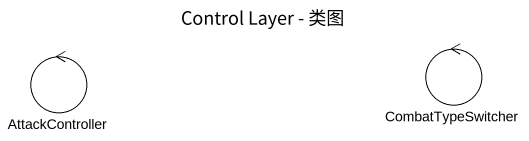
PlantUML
@startuml
title Control Layer - 类图
control AttackController
control CombatTypeSwitcher
@enduml
